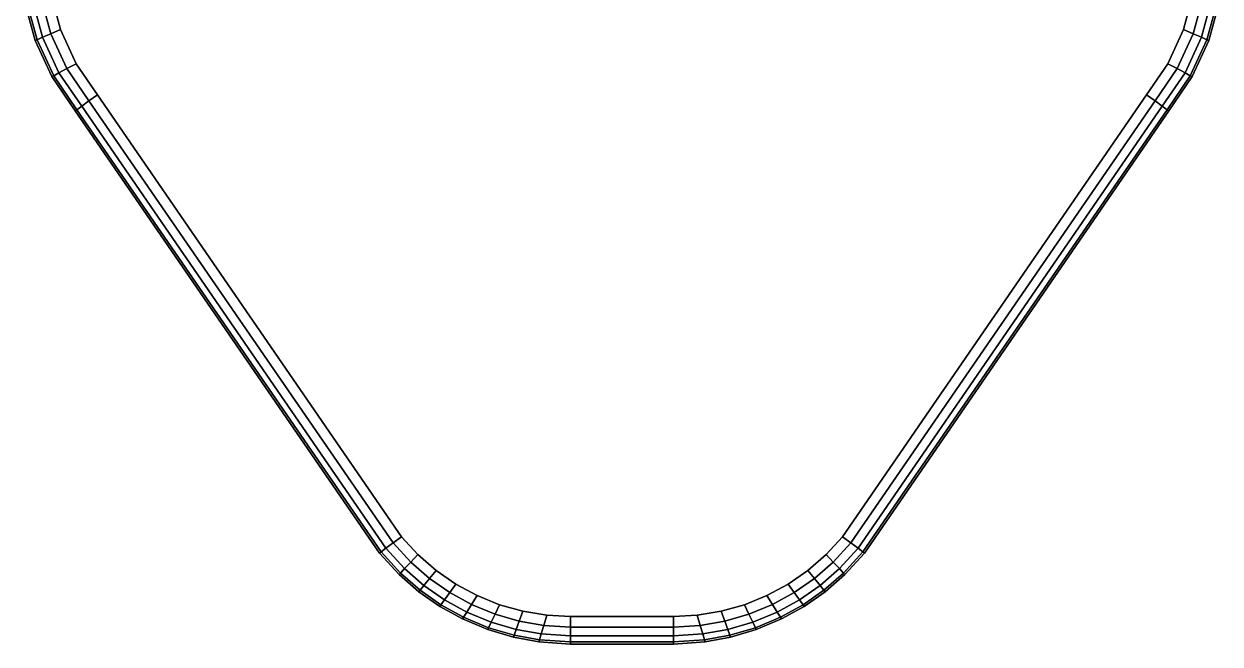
# Model space of a CAD drawing. Extents: x 0 to 341, y -1007 to 0.
# Drawn here: x 6.4 to 334.4, y -1006.8 to -836.7 of the extents above; entities that cross this region are included whole.
import ezdxf

# ---------------------------------------------------------------- set-up
doc = ezdxf.new("R2010")
doc.units = 0
doc.layers.add('TABUA_ABERTO', color=7, linetype='CONTINUOUS')

msp = doc.modelspace()

# ---------------------------------------------------------------- linework, layer by layer
at = {"layer": 'TABUA_ABERTO'}
for points in [[(11.55282, -840.4092, 52.82838), (8.58854, -829.4191, 52.82838), (6.98173, -829.7661, 50.38663), (10.05, -841.0753, 50.38663)], [(10.05, -841.0753, 44.61402), (6.98173, -829.7661, 44.61402), (8.58854, -829.4191, 42.17226), (11.55282, -840.4092, 42.17226)], [(13.79894, -839.4135, 54.44951), (10.99009, -828.9005, 54.44951), (8.58854, -829.4191, 52.82838), (11.55282, -840.4092, 52.82838)], [(11.55282, -840.4092, 42.17226), (8.58854, -829.4191, 42.17226), (10.99009, -828.9005, 40.55113), (13.79894, -839.4135, 40.55113)], [(16.44243, -838.2418, 55.00032), (13.81648, -828.2903, 55.00032), (10.99009, -828.9005, 54.44951), (13.79894, -839.4135, 54.44951)], [(13.79894, -839.4135, 40.55113), (10.99009, -828.9005, 40.55113), (13.81648, -828.2903, 40.00032), (16.44243, -838.2418, 40.00032)], [(324.3489, -838.2418, 55.00032), (326.9749, -828.2903, 55.00032), (329.8012, -828.9005, 54.44951), (326.9924, -839.4135, 54.44951)], [(326.9924, -839.4135, 40.55113), (329.8012, -828.9005, 40.55113), (326.9749, -828.2903, 40.00032), (324.3489, -838.2418, 40.00032)], [(326.9924, -839.4135, 54.44951), (329.8012, -828.9005, 54.44951), (332.2029, -829.4191, 52.82838), (329.2385, -840.4092, 52.82838)], [(329.2385, -840.4092, 42.17226), (332.2029, -829.4191, 42.17226), (329.8012, -828.9005, 40.55113), (326.9924, -839.4135, 40.55113)], [(329.2385, -840.4092, 52.82838), (332.2029, -829.4191, 52.82838), (333.8096, -829.7661, 50.38663), (330.7414, -841.0753, 50.38663)], [(330.7414, -841.0753, 44.61402), (333.8096, -829.7661, 44.61402), (332.2029, -829.4191, 42.17226), (329.2385, -840.4092, 42.17226)], [(10.05, -841.0753, 50.38663), (6.98173, -829.7661, 50.38663), (6.41714, -829.8879, 47.50032), (9.52194, -841.3094, 47.50032)], [(9.52194, -841.3094, 47.50032), (6.41714, -829.8879, 47.50032), (6.98173, -829.7661, 44.61402), (10.05, -841.0753, 44.61402)], [(330.7414, -841.0753, 50.38663), (333.8096, -829.7661, 50.38663), (334.3742, -829.8879, 47.50032), (331.2694, -841.3094, 47.50032)], [(331.2694, -841.3094, 47.50032), (334.3742, -829.8879, 47.50032), (333.8096, -829.7661, 44.61402), (330.7414, -841.0753, 44.61402)], [(18.19479, -849.0067, 54.44951), (13.79894, -839.4135, 54.44951), (11.55282, -840.4092, 52.82838), (16.02516, -850.1594, 52.82838)], [(16.02516, -850.1594, 42.17226), (11.55282, -840.4092, 42.17226), (13.79894, -839.4135, 40.55113), (18.19479, -849.0067, 40.55113)], [(20.74825, -847.6495, 55.00032), (16.44243, -838.2418, 55.00032), (13.79894, -839.4135, 54.44951), (18.19479, -849.0067, 54.44951)], [(18.19479, -849.0067, 40.55113), (13.79894, -839.4135, 40.55113), (16.44243, -838.2418, 40.00032), (20.74825, -847.6495, 40.00032)], [(320.0431, -847.6495, 55.00032), (324.3489, -838.2418, 55.00032), (326.9924, -839.4135, 54.44951), (322.5965, -849.0067, 54.44951)], [(322.5965, -849.0067, 40.55113), (326.9924, -839.4135, 40.55113), (324.3489, -838.2418, 40.00032), (320.0431, -847.6495, 40.00032)], [(322.5965, -849.0067, 54.44951), (326.9924, -839.4135, 54.44951), (329.2385, -840.4092, 52.82838), (324.7663, -850.1594, 52.82838)], [(324.7663, -850.1594, 42.17226), (329.2385, -840.4092, 42.17226), (326.9924, -839.4135, 40.55113), (322.5965, -849.0067, 40.55113)], [(14.57351, -850.9308, 50.38663), (10.05, -841.0753, 50.38663), (9.52194, -841.3094, 47.50032), (14.06344, -851.2017, 47.50032)], [(14.06344, -851.2017, 47.50032), (9.52194, -841.3094, 47.50032), (10.05, -841.0753, 44.61402), (14.57351, -850.9308, 44.61402)], [(16.02516, -850.1594, 52.82838), (11.55282, -840.4092, 52.82838), (10.05, -841.0753, 50.38663), (14.57351, -850.9308, 50.38663)], [(14.57351, -850.9308, 44.61402), (10.05, -841.0753, 44.61402), (11.55282, -840.4092, 42.17226), (16.02516, -850.1594, 42.17226)], [(324.7663, -850.1594, 52.82838), (329.2385, -840.4092, 52.82838), (330.7414, -841.0753, 50.38663), (326.2178, -850.9308, 50.38663)], [(326.2178, -850.9308, 44.61402), (330.7414, -841.0753, 44.61402), (329.2385, -840.4092, 42.17226), (324.7663, -850.1594, 42.17226)], [(326.2178, -850.9308, 50.38663), (330.7414, -841.0753, 50.38663), (331.2694, -841.3094, 47.50032), (326.7279, -851.2017, 47.50032)], [(326.7279, -851.2017, 47.50032), (331.2694, -841.3094, 47.50032), (330.7414, -841.0753, 44.61402), (326.2178, -850.9308, 44.61402)], [(24.25274, -857.8564, 54.44951), (18.19479, -849.0067, 54.44951), (16.02516, -850.1594, 52.82838), (22.2678, -859.3044, 52.82838)], [(22.2678, -859.3044, 42.17226), (16.02516, -850.1594, 42.17226), (18.19479, -849.0067, 40.55113), (24.25274, -857.8564, 40.55113)], [(26.58883, -856.1523, 55.00032), (20.74825, -847.6495, 55.00032), (18.19479, -849.0067, 54.44951), (24.25274, -857.8564, 54.44951)], [(24.25274, -857.8564, 40.55113), (18.19479, -849.0067, 40.55113), (20.74825, -847.6495, 40.00032), (26.58883, -856.1523, 40.00032)], [(314.2025, -856.1523, 55.00032), (320.0431, -847.6495, 55.00032), (322.5965, -849.0067, 54.44951), (316.5386, -857.8564, 54.44951)], [(316.5386, -857.8564, 40.55113), (322.5965, -849.0067, 40.55113), (320.0431, -847.6495, 40.00032), (314.2025, -856.1523, 40.00032)], [(316.5386, -857.8564, 54.44951), (322.5965, -849.0067, 54.44951), (324.7663, -850.1594, 52.82838), (318.5236, -859.3044, 52.82838)], [(318.5236, -859.3044, 42.17226), (324.7663, -850.1594, 42.17226), (322.5965, -849.0067, 40.55113), (316.5386, -857.8564, 40.55113)], [(20.93971, -860.2731, 50.38663), (14.57351, -850.9308, 50.38663), (14.06344, -851.2017, 47.50032), (20.47308, -860.6135, 47.50032)], [(20.47308, -860.6135, 47.50032), (14.06344, -851.2017, 47.50032), (14.57351, -850.9308, 44.61402), (20.93971, -860.2731, 44.61402)], [(22.2678, -859.3044, 52.82838), (16.02516, -850.1594, 52.82838), (14.57351, -850.9308, 50.38663), (20.93971, -860.2731, 50.38663)], [(20.93971, -860.2731, 44.61402), (14.57351, -850.9308, 44.61402), (16.02516, -850.1594, 42.17226), (22.2678, -859.3044, 42.17226)], [(318.5236, -859.3044, 52.82838), (324.7663, -850.1594, 52.82838), (326.2178, -850.9308, 50.38663), (319.8516, -860.2731, 50.38663)], [(319.8516, -860.2731, 44.61402), (326.2178, -850.9308, 44.61402), (324.7663, -850.1594, 42.17226), (318.5236, -859.3044, 42.17226)], [(319.8516, -860.2731, 50.38663), (326.2178, -850.9308, 50.38663), (326.7279, -851.2017, 47.50032), (320.3183, -860.6135, 47.50032)], [(320.3183, -860.6135, 47.50032), (326.7279, -851.2017, 47.50032), (326.2178, -850.9308, 44.61402), (319.8516, -860.2731, 44.61402)], [(24.25274, -857.8564, 54.44951), (107.6479, -979.1025, 54.44951), (105.6629, -980.5505, 52.82838), (22.2678, -859.3044, 52.82838)], [(22.2678, -859.3044, 42.17226), (105.6629, -980.5505, 42.17226), (107.6479, -979.1025, 40.55113), (24.25274, -857.8564, 40.55113)], [(26.58883, -856.1523, 55.00032), (109.984, -977.3985, 55.00032), (107.6479, -979.1025, 54.44951), (24.25274, -857.8564, 54.44951)], [(24.25274, -857.8564, 40.55113), (107.6479, -979.1025, 40.55113), (109.984, -977.3985, 40.00032), (26.58883, -856.1523, 40.00032)], [(314.2025, -856.1523, 55.00032), (230.8074, -977.3985, 55.00032), (233.1435, -979.1025, 54.44951), (316.5386, -857.8564, 54.44951)], [(316.5386, -857.8564, 40.55113), (233.1435, -979.1025, 40.55113), (230.8074, -977.3985, 40.00032), (314.2025, -856.1523, 40.00032)], [(316.5386, -857.8564, 54.44951), (233.1435, -979.1025, 54.44951), (235.1284, -980.5505, 52.82838), (318.5236, -859.3044, 52.82838)], [(318.5236, -859.3044, 42.17226), (235.1284, -980.5505, 42.17226), (233.1435, -979.1025, 40.55113), (316.5386, -857.8564, 40.55113)], [(20.93971, -860.2731, 50.38663), (104.3348, -981.5185, 50.38663), (103.8682, -981.8594, 47.50032), (20.47308, -860.6135, 47.50032)], [(20.47308, -860.6135, 47.50032), (103.8682, -981.8594, 47.50032), (104.3348, -981.5185, 44.61402), (20.93971, -860.2731, 44.61402)], [(22.2678, -859.3044, 52.82838), (105.6629, -980.5505, 52.82838), (104.3348, -981.5185, 50.38663), (20.93971, -860.2731, 50.38663)], [(20.93971, -860.2731, 44.61402), (104.3348, -981.5185, 44.61402), (105.6629, -980.5505, 42.17226), (22.2678, -859.3044, 42.17226)], [(318.5236, -859.3044, 52.82838), (235.1284, -980.5505, 52.82838), (236.4565, -981.5185, 50.38663), (319.8516, -860.2731, 50.38663)], [(319.8516, -860.2731, 44.61402), (236.4565, -981.5185, 44.61402), (235.1284, -980.5505, 42.17226), (318.5236, -859.3044, 42.17226)], [(319.8516, -860.2731, 50.38663), (236.4565, -981.5185, 50.38663), (236.9231, -981.8594, 47.50032), (320.3183, -860.6135, 47.50032)], [(320.3183, -860.6135, 47.50032), (236.9231, -981.8594, 47.50032), (236.4565, -981.5185, 44.61402), (319.8516, -860.2731, 44.61402)], [(110.7819, -986.1505, 52.82838), (105.6629, -980.5505, 52.82838), (104.3348, -981.5185, 50.38663), (109.6534, -987.3455, 50.38663)], [(109.6534, -987.3455, 44.61402), (104.3348, -981.5185, 44.61402), (105.6629, -980.5505, 42.17226), (110.7819, -986.1505, 42.17226)], [(112.4685, -984.3635, 54.44951), (107.6479, -979.1025, 54.44951), (105.6629, -980.5505, 52.82838), (110.7819, -986.1505, 52.82838)], [(110.7819, -986.1505, 42.17226), (105.6629, -980.5505, 42.17226), (107.6479, -979.1025, 40.55113), (112.4685, -984.3635, 40.55113)], [(114.4535, -982.2615, 55.00032), (109.984, -977.3985, 55.00032), (107.6479, -979.1025, 54.44951), (112.4685, -984.3635, 54.44951)], [(112.4685, -984.3635, 40.55113), (107.6479, -979.1025, 40.55113), (109.984, -977.3985, 40.00032), (114.4535, -982.2615, 40.00032)], [(226.3378, -982.2615, 55.00032), (230.8074, -977.3985, 55.00032), (233.1435, -979.1025, 54.44951), (228.3228, -984.3635, 54.44951)], [(228.3228, -984.3635, 40.55113), (233.1435, -979.1025, 40.55113), (230.8074, -977.3985, 40.00032), (226.3378, -982.2615, 40.00032)], [(228.3228, -984.3635, 54.44951), (233.1435, -979.1025, 54.44951), (235.1284, -980.5505, 52.82838), (230.0095, -986.1505, 52.82838)], [(230.0095, -986.1505, 42.17226), (235.1284, -980.5505, 42.17226), (233.1435, -979.1025, 40.55113), (228.3228, -984.3635, 40.55113)], [(230.0095, -986.1505, 52.82838), (235.1284, -980.5505, 52.82838), (236.4565, -981.5185, 50.38663), (231.138, -987.3455, 50.38663)], [(231.138, -987.3455, 44.61402), (236.4565, -981.5185, 44.61402), (235.1284, -980.5505, 42.17226), (230.0095, -986.1505, 42.17226)], [(109.6534, -987.3455, 50.38663), (104.3348, -981.5185, 50.38663), (103.8682, -981.8594, 47.50032), (109.2568, -987.7655, 47.50032)], [(109.2568, -987.7655, 47.50032), (103.8682, -981.8594, 47.50032), (104.3348, -981.5185, 44.61402), (109.6534, -987.3455, 44.61402)], [(119.4506, -986.6215, 55.00032), (114.4535, -982.2615, 55.00032), (112.4685, -984.3635, 54.44951), (117.6325, -988.8694, 54.44951)], [(117.6325, -988.8694, 40.55113), (112.4685, -984.3635, 40.55113), (114.4535, -982.2615, 40.00032), (119.4506, -986.6215, 40.00032)], [(221.3408, -986.6215, 55.00032), (226.3378, -982.2615, 55.00032), (228.3228, -984.3635, 54.44951), (223.1589, -988.8694, 54.44951)], [(223.1589, -988.8694, 40.55113), (228.3228, -984.3635, 40.55113), (226.3378, -982.2615, 40.00032), (221.3408, -986.6215, 40.00032)], [(231.138, -987.3455, 50.38663), (236.4565, -981.5185, 50.38663), (236.9231, -981.8594, 47.50032), (231.5345, -987.7655, 47.50032)], [(231.5345, -987.7655, 47.50032), (236.9231, -981.8594, 47.50032), (236.4565, -981.5185, 44.61402), (231.138, -987.3455, 44.61402)], [(116.0876, -990.7805, 52.82838), (110.7819, -986.1505, 52.82838), (109.6534, -987.3455, 50.38663), (115.054, -992.0585, 50.38663)], [(115.054, -992.0585, 44.61402), (109.6534, -987.3455, 44.61402), (110.7819, -986.1505, 42.17226), (116.0876, -990.7805, 42.17226)], [(117.6325, -988.8694, 54.44951), (112.4685, -984.3635, 54.44951), (110.7819, -986.1505, 52.82838), (116.0876, -990.7805, 52.82838)], [(116.0876, -990.7805, 42.17226), (110.7819, -986.1505, 42.17226), (112.4685, -984.3635, 40.55113), (117.6325, -988.8694, 40.55113)], [(124.8737, -990.3805, 55.00032), (119.4506, -986.6215, 55.00032), (117.6325, -988.8694, 54.44951), (123.1725, -992.7185, 54.44951)], [(123.1725, -992.7185, 40.55113), (117.6325, -988.8694, 40.55113), (119.4506, -986.6215, 40.00032), (124.8737, -990.3805, 40.00032)], [(215.9177, -990.3805, 55.00032), (221.3408, -986.6215, 55.00032), (223.1589, -988.8694, 54.44951), (217.6189, -992.7185, 54.44951)], [(217.6189, -992.7185, 40.55113), (223.1589, -988.8694, 40.55113), (221.3408, -986.6215, 40.00032), (215.9177, -990.3805, 40.00032)], [(223.1589, -988.8694, 54.44951), (228.3228, -984.3635, 54.44951), (230.0095, -986.1505, 52.82838), (224.7037, -990.7805, 52.82838)], [(224.7037, -990.7805, 42.17226), (230.0095, -986.1505, 42.17226), (228.3228, -984.3635, 40.55113), (223.1589, -988.8694, 40.55113)], [(224.7037, -990.7805, 52.82838), (230.0095, -986.1505, 52.82838), (231.138, -987.3455, 50.38663), (225.7373, -992.0585, 50.38663)], [(225.7373, -992.0585, 44.61402), (231.138, -987.3455, 44.61402), (230.0095, -986.1505, 42.17226), (224.7037, -990.7805, 42.17226)], [(115.054, -992.0585, 50.38663), (109.6534, -987.3455, 50.38663), (109.2568, -987.7655, 47.50032), (114.6908, -992.5075, 47.50032)], [(114.6908, -992.5075, 47.50032), (109.2568, -987.7655, 47.50032), (109.6534, -987.3455, 44.61402), (115.054, -992.0585, 44.61402)], [(123.1725, -992.7185, 54.44951), (117.6325, -988.8694, 54.44951), (116.0876, -990.7805, 52.82838), (121.727, -994.7055, 52.82838)], [(121.727, -994.7055, 42.17226), (116.0876, -990.7805, 42.17226), (117.6325, -988.8694, 40.55113), (123.1725, -992.7185, 40.55113)], [(124.8737, -990.3805, 55.00032), (130.7108, -993.5494, 55.00032), (129.1658, -995.9935, 54.44951), (123.1725, -992.7185, 54.44951)], [(123.1725, -992.7185, 40.55113), (129.1658, -995.9935, 40.55113), (130.7108, -993.5494, 40.00032), (124.8737, -990.3805, 40.00032)], [(215.9177, -990.3805, 55.00032), (210.0805, -993.5494, 55.00032), (211.6256, -995.9935, 54.44951), (217.6189, -992.7185, 54.44951)], [(217.6189, -992.7185, 40.55113), (211.6256, -995.9935, 40.55113), (210.0805, -993.5494, 40.00032), (215.9177, -990.3805, 40.00032)], [(217.6189, -992.7185, 54.44951), (223.1589, -988.8694, 54.44951), (224.7037, -990.7805, 52.82838), (219.0643, -994.7055, 52.82838)], [(219.0643, -994.7055, 42.17226), (224.7037, -990.7805, 42.17226), (223.1589, -988.8694, 40.55113), (217.6189, -992.7185, 40.55113)], [(225.7373, -992.0585, 50.38663), (231.138, -987.3455, 50.38663), (231.5345, -987.7655, 47.50032), (226.1005, -992.5075, 47.50032)], [(226.1005, -992.5075, 47.50032), (231.5345, -987.7655, 47.50032), (231.138, -987.3455, 44.61402), (225.7373, -992.0585, 44.61402)], [(120.7599, -996.0345, 50.38663), (115.054, -992.0585, 50.38663), (114.6908, -992.5075, 47.50032), (120.4201, -996.5025, 47.50032)], [(120.4201, -996.5025, 47.50032), (114.6908, -992.5075, 47.50032), (115.054, -992.0585, 44.61402), (120.7599, -996.0345, 44.61402)], [(121.727, -994.7055, 52.82838), (116.0876, -990.7805, 52.82838), (115.054, -992.0585, 50.38663), (120.7599, -996.0345, 50.38663)], [(120.7599, -996.0345, 44.61402), (115.054, -992.0585, 44.61402), (116.0876, -990.7805, 42.17226), (121.727, -994.7055, 42.17226)], [(123.1725, -992.7185, 54.44951), (129.1658, -995.9935, 54.44951), (127.853, -998.0705, 52.82838), (121.727, -994.7055, 52.82838)], [(121.727, -994.7055, 42.17226), (127.853, -998.0705, 42.17226), (129.1658, -995.9935, 40.55113), (123.1725, -992.7185, 40.55113)], [(136.8453, -996.0425, 55.00032), (130.7108, -993.5494, 55.00032), (129.1658, -995.9935, 54.44951), (135.5964, -998.6505, 54.44951)], [(135.5964, -998.6505, 40.55113), (129.1658, -995.9935, 40.55113), (130.7108, -993.5494, 40.00032), (136.8453, -996.0425, 40.00032)], [(203.9461, -996.0425, 55.00032), (210.0805, -993.5494, 55.00032), (211.6256, -995.9935, 54.44951), (205.1949, -998.6505, 54.44951)], [(205.1949, -998.6505, 40.55113), (211.6256, -995.9935, 40.55113), (210.0805, -993.5494, 40.00032), (203.9461, -996.0425, 40.00032)], [(217.6189, -992.7185, 54.44951), (211.6256, -995.9935, 54.44951), (212.9384, -998.0705, 52.82838), (219.0643, -994.7055, 52.82838)], [(219.0643, -994.7055, 42.17226), (212.9384, -998.0705, 42.17226), (211.6256, -995.9935, 40.55113), (217.6189, -992.7185, 40.55113)], [(219.0643, -994.7055, 52.82838), (224.7037, -990.7805, 52.82838), (225.7373, -992.0585, 50.38663), (220.0315, -996.0345, 50.38663)], [(220.0315, -996.0345, 44.61402), (225.7373, -992.0585, 44.61402), (224.7037, -990.7805, 42.17226), (219.0643, -994.7055, 42.17226)], [(220.0315, -996.0345, 50.38663), (225.7373, -992.0585, 50.38663), (226.1005, -992.5075, 47.50032), (220.3714, -996.5025, 47.50032)], [(220.3714, -996.5025, 47.50032), (226.1005, -992.5075, 47.50032), (225.7373, -992.0585, 44.61402), (220.0315, -996.0345, 44.61402)], [(120.7599, -996.0345, 50.38663), (126.9746, -999.4595, 50.38663), (126.666, -999.9475, 47.50032), (120.4201, -996.5025, 47.50032)], [(120.4201, -996.5025, 47.50032), (126.666, -999.9475, 47.50032), (126.9746, -999.4595, 44.61402), (120.7599, -996.0345, 44.61402)], [(121.727, -994.7055, 52.82838), (127.853, -998.0705, 52.82838), (126.9746, -999.4595, 50.38663), (120.7599, -996.0345, 50.38663)], [(120.7599, -996.0345, 44.61402), (126.9746, -999.4595, 44.61402), (127.853, -998.0705, 42.17226), (121.727, -994.7055, 42.17226)], [(135.5964, -998.6505, 54.44951), (129.1658, -995.9935, 54.44951), (127.853, -998.0705, 52.82838), (134.5353, -1000.866, 52.82838)], [(134.5353, -1000.866, 42.17226), (127.853, -998.0705, 42.17226), (129.1658, -995.9935, 40.55113), (135.5964, -998.6505, 40.55113)], [(143.2175, -997.8455, 55.00032), (136.8453, -996.0425, 55.00032), (135.5964, -998.6505, 54.44951), (142.2185, -1000.559, 54.44951)], [(142.2185, -1000.559, 40.55113), (135.5964, -998.6505, 40.55113), (136.8453, -996.0425, 40.00032), (143.2175, -997.8455, 40.00032)], [(197.5738, -997.8455, 55.00032), (203.9461, -996.0425, 55.00032), (205.1949, -998.6505, 54.44951), (198.5728, -1000.559, 54.44951)], [(198.5728, -1000.559, 40.55113), (205.1949, -998.6505, 40.55113), (203.9461, -996.0425, 40.00032), (197.5738, -997.8455, 40.00032)], [(205.1949, -998.6505, 54.44951), (211.6256, -995.9935, 54.44951), (212.9384, -998.0705, 52.82838), (206.256, -1000.866, 52.82838)], [(206.256, -1000.866, 42.17226), (212.9384, -998.0705, 42.17226), (211.6256, -995.9935, 40.55113), (205.1949, -998.6505, 40.55113)], [(219.0643, -994.7055, 52.82838), (212.9384, -998.0705, 52.82838), (213.8167, -999.4595, 50.38663), (220.0315, -996.0345, 50.38663)], [(220.0315, -996.0345, 44.61402), (213.8167, -999.4595, 44.61402), (212.9384, -998.0705, 42.17226), (219.0643, -994.7055, 42.17226)], [(220.0315, -996.0345, 50.38663), (213.8167, -999.4595, 50.38663), (214.1254, -999.9475, 47.50032), (220.3714, -996.5025, 47.50032)], [(220.3714, -996.5025, 47.50032), (214.1254, -999.9475, 47.50032), (213.8167, -999.4595, 44.61402), (220.0315, -996.0345, 44.61402)], [(133.8253, -1002.349, 50.38663), (126.9746, -999.4595, 50.38663), (126.666, -999.9475, 47.50032), (133.5759, -1002.869, 47.50032)], [(133.5759, -1002.869, 47.50032), (126.666, -999.9475, 47.50032), (126.9746, -999.4595, 44.61402), (133.8253, -1002.349, 44.61402)], [(134.5353, -1000.866, 52.82838), (127.853, -998.0705, 52.82838), (126.9746, -999.4595, 50.38663), (133.8253, -1002.349, 50.38663)], [(133.8253, -1002.349, 44.61402), (126.9746, -999.4595, 44.61402), (127.853, -998.0705, 42.17226), (134.5353, -1000.866, 42.17226)], [(142.2185, -1000.559, 54.44951), (135.5964, -998.6505, 54.44951), (134.5353, -1000.866, 52.82838), (141.3697, -1002.865, 52.82838)], [(141.3697, -1002.865, 42.17226), (134.5353, -1000.866, 42.17226), (135.5964, -998.6505, 40.55113), (142.2185, -1000.559, 40.55113)], [(149.75, -998.9365, 55.00032), (143.2175, -997.8455, 55.00032), (142.2185, -1000.559, 54.44951), (148.9378, -1001.711, 54.44951)], [(148.9378, -1001.711, 40.55113), (142.2185, -1000.559, 40.55113), (143.2175, -997.8455, 40.00032), (149.75, -998.9365, 40.00032)], [(156.3068, -999.2725, 55.00032), (149.75, -998.9365, 55.00032), (148.9378, -1001.711, 54.44951), (156.3068, -1002.164, 54.44951)], [(156.3068, -1002.164, 40.55113), (148.9378, -1001.711, 40.55113), (149.75, -998.9365, 40.00032), (156.3068, -999.2725, 40.00032)], [(156.3068, -999.2725, 55.00032), (184.4845, -999.2725, 55.00032), (184.4845, -1002.164, 54.44951), (156.3068, -1002.164, 54.44951)], [(156.3068, -1002.164, 40.55113), (184.4845, -1002.164, 40.55113), (184.4845, -999.2725, 40.00032), (156.3068, -999.2725, 40.00032)], [(184.4845, -999.2725, 55.00032), (191.0414, -998.9365, 55.00032), (191.8535, -1001.711, 54.44951), (184.4845, -1002.164, 54.44951)], [(184.4845, -1002.164, 40.55113), (191.8535, -1001.711, 40.55113), (191.0414, -998.9365, 40.00032), (184.4845, -999.2725, 40.00032)], [(191.0414, -998.9365, 55.00032), (197.5738, -997.8455, 55.00032), (198.5728, -1000.559, 54.44951), (191.8535, -1001.711, 54.44951)], [(191.8535, -1001.711, 40.55113), (198.5728, -1000.559, 40.55113), (197.5738, -997.8455, 40.00032), (191.0414, -998.9365, 40.00032)], [(198.5728, -1000.559, 54.44951), (205.1949, -998.6505, 54.44951), (206.256, -1000.866, 52.82838), (199.4217, -1002.865, 52.82838)], [(199.4217, -1002.865, 42.17226), (206.256, -1000.866, 42.17226), (205.1949, -998.6505, 40.55113), (198.5728, -1000.559, 40.55113)], [(206.256, -1000.866, 52.82838), (212.9384, -998.0705, 52.82838), (213.8167, -999.4595, 50.38663), (206.966, -1002.349, 50.38663)], [(206.966, -1002.349, 44.61402), (213.8167, -999.4595, 44.61402), (212.9384, -998.0705, 42.17226), (206.256, -1000.866, 42.17226)], [(206.966, -1002.349, 50.38663), (213.8167, -999.4595, 50.38663), (214.1254, -999.9475, 47.50032), (207.2155, -1002.869, 47.50032)], [(207.2155, -1002.869, 47.50032), (214.1254, -999.9475, 47.50032), (213.8167, -999.4595, 44.61402), (206.966, -1002.349, 44.61402)], [(140.8017, -1004.408, 50.38663), (133.8253, -1002.349, 50.38663), (133.5759, -1002.869, 47.50032), (140.6022, -1004.949, 47.50032)], [(140.6022, -1004.949, 47.50032), (133.5759, -1002.869, 47.50032), (133.8253, -1002.349, 44.61402), (140.8017, -1004.408, 44.61402)], [(141.3697, -1002.865, 52.82838), (134.5353, -1000.866, 52.82838), (133.8253, -1002.349, 50.38663), (140.8017, -1004.408, 50.38663)], [(140.8017, -1004.408, 44.61402), (133.8253, -1002.349, 44.61402), (134.5353, -1000.866, 42.17226), (141.3697, -1002.865, 42.17226)], [(148.2477, -1004.069, 52.82838), (141.3697, -1002.865, 52.82838), (140.8017, -1004.408, 50.38663), (147.786, -1005.646, 50.38663)], [(147.786, -1005.646, 44.61402), (140.8017, -1004.408, 44.61402), (141.3697, -1002.865, 42.17226), (148.2477, -1004.069, 42.17226)], [(148.9378, -1001.711, 54.44951), (142.2185, -1000.559, 54.44951), (141.3697, -1002.865, 52.82838), (148.2477, -1004.069, 52.82838)], [(148.2477, -1004.069, 42.17226), (141.3697, -1002.865, 42.17226), (142.2185, -1000.559, 40.55113), (148.9378, -1001.711, 40.55113)], [(156.3068, -1002.164, 54.44951), (148.9378, -1001.711, 54.44951), (148.2477, -1004.069, 52.82838), (156.3068, -1004.621, 52.82838)], [(156.3068, -1004.621, 42.17226), (148.2477, -1004.069, 42.17226), (148.9378, -1001.711, 40.55113), (156.3068, -1002.164, 40.55113)], [(156.3068, -1002.164, 54.44951), (184.4845, -1002.164, 54.44951), (184.4845, -1004.621, 52.82838), (156.3068, -1004.621, 52.82838)], [(156.3068, -1004.621, 42.17226), (184.4845, -1004.621, 42.17226), (184.4845, -1002.164, 40.55113), (156.3068, -1002.164, 40.55113)], [(184.4845, -1002.164, 54.44951), (191.8535, -1001.711, 54.44951), (192.5436, -1004.069, 52.82838), (184.4845, -1004.621, 52.82838)], [(184.4845, -1004.621, 42.17226), (192.5436, -1004.069, 42.17226), (191.8535, -1001.711, 40.55113), (184.4845, -1002.164, 40.55113)], [(191.8535, -1001.711, 54.44951), (198.5728, -1000.559, 54.44951), (199.4217, -1002.865, 52.82838), (192.5436, -1004.069, 52.82838)], [(192.5436, -1004.069, 42.17226), (199.4217, -1002.865, 42.17226), (198.5728, -1000.559, 40.55113), (191.8535, -1001.711, 40.55113)], [(192.5436, -1004.069, 52.82838), (199.4217, -1002.865, 52.82838), (199.9896, -1004.408, 50.38663), (193.0053, -1005.646, 50.38663)], [(193.0053, -1005.646, 44.61402), (199.9896, -1004.408, 44.61402), (199.4217, -1002.865, 42.17226), (192.5436, -1004.069, 42.17226)], [(199.4217, -1002.865, 52.82838), (206.256, -1000.866, 52.82838), (206.966, -1002.349, 50.38663), (199.9896, -1004.408, 50.38663)], [(199.9896, -1004.408, 44.61402), (206.966, -1002.349, 44.61402), (206.256, -1000.866, 42.17226), (199.4217, -1002.865, 42.17226)], [(199.9896, -1004.408, 50.38663), (206.966, -1002.349, 50.38663), (207.2155, -1002.869, 47.50032), (200.1892, -1004.949, 47.50032)], [(200.1892, -1004.949, 47.50032), (207.2155, -1002.869, 47.50032), (206.966, -1002.349, 44.61402), (199.9896, -1004.408, 44.61402)], [(147.786, -1005.646, 50.38663), (140.8017, -1004.408, 50.38663), (140.6022, -1004.949, 47.50032), (147.6238, -1006.201, 47.50032)], [(147.6238, -1006.201, 47.50032), (140.6022, -1004.949, 47.50032), (140.8017, -1004.408, 44.61402), (147.786, -1005.646, 44.61402)], [(156.3068, -1006.265, 50.38663), (147.786, -1005.646, 50.38663), (147.6238, -1006.201, 47.50032), (156.3068, -1006.842, 47.50032)], [(156.3068, -1006.842, 47.50032), (147.6238, -1006.201, 47.50032), (147.786, -1005.646, 44.61402), (156.3068, -1006.265, 44.61402)], [(156.3068, -1004.621, 52.82838), (148.2477, -1004.069, 52.82838), (147.786, -1005.646, 50.38663), (156.3068, -1006.265, 50.38663)], [(156.3068, -1006.265, 44.61402), (147.786, -1005.646, 44.61402), (148.2477, -1004.069, 42.17226), (156.3068, -1004.621, 42.17226)], [(156.3068, -1004.621, 52.82838), (184.4845, -1004.621, 52.82838), (184.4845, -1006.265, 50.38663), (156.3068, -1006.265, 50.38663)], [(156.3068, -1006.265, 44.61402), (184.4845, -1006.265, 44.61402), (184.4845, -1004.621, 42.17226), (156.3068, -1004.621, 42.17226)], [(156.3068, -1006.265, 50.38663), (184.4845, -1006.265, 50.38663), (184.4845, -1006.842, 47.50032), (156.3068, -1006.842, 47.50032)], [(156.3068, -1006.842, 47.50032), (184.4845, -1006.842, 47.50032), (184.4845, -1006.265, 44.61402), (156.3068, -1006.265, 44.61402)], [(184.4845, -1004.621, 52.82838), (192.5436, -1004.069, 52.82838), (193.0053, -1005.646, 50.38663), (184.4845, -1006.265, 50.38663)], [(184.4845, -1006.265, 44.61402), (193.0053, -1005.646, 44.61402), (192.5436, -1004.069, 42.17226), (184.4845, -1004.621, 42.17226)], [(184.4845, -1006.265, 50.38663), (193.0053, -1005.646, 50.38663), (193.1675, -1006.201, 47.50032), (184.4845, -1006.842, 47.50032)], [(184.4845, -1006.842, 47.50032), (193.1675, -1006.201, 47.50032), (193.0053, -1005.646, 44.61402), (184.4845, -1006.265, 44.61402)], [(193.0053, -1005.646, 50.38663), (199.9896, -1004.408, 50.38663), (200.1892, -1004.949, 47.50032), (193.1675, -1006.201, 47.50032)], [(193.1675, -1006.201, 47.50032), (200.1892, -1004.949, 47.50032), (199.9896, -1004.408, 44.61402), (193.0053, -1005.646, 44.61402)]]:
    msp.add_3dface(points, dxfattribs=at)
for points, invisible_edges in [([(16.44243, -838.2418, 40.00032), (13.81648, -828.2903, 40.00032), (326.9749, -828.2903, 40.00032), (324.3489, -838.2418, 40.00032)], 10), ([(16.44243, -838.2418, 55.00032), (13.81648, -828.2903, 55.00032), (326.9749, -828.2903, 55.00032), (324.3489, -838.2418, 55.00032)], 10), ([(320.0431, -847.6495, 40.00032), (324.3489, -838.2418, 40.00032), (16.44243, -838.2418, 40.00032), (20.74825, -847.6495, 40.00032)], 10), ([(320.0431, -847.6495, 55.00032), (324.3489, -838.2418, 55.00032), (16.44243, -838.2418, 55.00032), (20.74825, -847.6495, 55.00032)], 10), ([(20.74825, -847.6495, 40.00032), (26.58883, -856.1523, 40.00032), (314.2025, -856.1523, 40.00032), (320.0431, -847.6495, 40.00032)], 10), ([(20.74825, -847.6495, 55.00032), (26.58883, -856.1523, 55.00032), (314.2025, -856.1523, 55.00032), (320.0431, -847.6495, 55.00032)], 10), ([(26.58883, -856.1523, 40.00032), (109.984, -977.3985, 40.00032), (230.8074, -977.3985, 40.00032), (314.2025, -856.1523, 40.00032)], 10), ([(26.58883, -856.1523, 55.00032), (109.984, -977.3985, 55.00032), (230.8074, -977.3985, 55.00032), (314.2025, -856.1523, 55.00032)], 10), ([(109.984, -977.3985, 40.00032), (114.4535, -982.2615, 40.00032), (226.3378, -982.2615, 40.00032), (230.8074, -977.3985, 40.00032)], 10), ([(109.984, -977.3985, 55.00032), (114.4535, -982.2615, 55.00032), (226.3378, -982.2615, 55.00032), (230.8074, -977.3985, 55.00032)], 10), ([(226.3378, -982.2615, 40.00032), (221.3408, -986.6215, 40.00032), (119.4506, -986.6215, 40.00032), (114.4535, -982.2615, 40.00032)], 10), ([(226.3378, -982.2615, 55.00032), (221.3408, -986.6215, 55.00032), (119.4506, -986.6215, 55.00032), (114.4535, -982.2615, 55.00032)], 10), ([(119.4506, -986.6215, 40.00032), (124.8737, -990.3805, 40.00032), (215.9177, -990.3805, 40.00032), (221.3408, -986.6215, 40.00032)], 10), ([(119.4506, -986.6215, 55.00032), (124.8737, -990.3805, 55.00032), (215.9177, -990.3805, 55.00032), (221.3408, -986.6215, 55.00032)], 10), ([(215.9177, -990.3805, 40.00032), (210.0805, -993.5494, 40.00032), (130.7108, -993.5494, 40.00032), (124.8737, -990.3805, 40.00032)], 10), ([(215.9177, -990.3805, 55.00032), (210.0805, -993.5494, 55.00032), (130.7108, -993.5494, 55.00032), (124.8737, -990.3805, 55.00032)], 10), ([(130.7108, -993.5494, 40.00032), (136.8453, -996.0425, 40.00032), (203.9461, -996.0425, 40.00032), (210.0805, -993.5494, 40.00032)], 10), ([(130.7108, -993.5494, 55.00032), (136.8453, -996.0425, 55.00032), (203.9461, -996.0425, 55.00032), (210.0805, -993.5494, 55.00032)], 10), ([(203.9461, -996.0425, 40.00032), (197.5738, -997.8455, 40.00032), (143.2175, -997.8455, 40.00032), (136.8453, -996.0425, 40.00032)], 10), ([(203.9461, -996.0425, 55.00032), (197.5738, -997.8455, 55.00032), (143.2175, -997.8455, 55.00032), (136.8453, -996.0425, 55.00032)], 10), ([(143.2175, -997.8455, 40.00032), (149.75, -998.9365, 40.00032), (191.0414, -998.9365, 40.00032), (197.5738, -997.8455, 40.00032)], 10), ([(143.2175, -997.8455, 55.00032), (149.75, -998.9365, 55.00032), (191.0414, -998.9365, 55.00032), (197.5738, -997.8455, 55.00032)], 10), ([(191.0414, -998.9365, 40.00032), (184.4845, -999.2725, 40.00032), (156.3068, -999.2725, 40.00032), (149.75, -998.9365, 40.00032)], 8), ([(191.0414, -998.9365, 55.00032), (184.4845, -999.2725, 55.00032), (156.3068, -999.2725, 55.00032), (149.75, -998.9365, 55.00032)], 8)]:
    msp.add_3dface(points, dxfattribs=dict(at, invisible_edges=invisible_edges))

doc.saveas('drawing.dxf')
